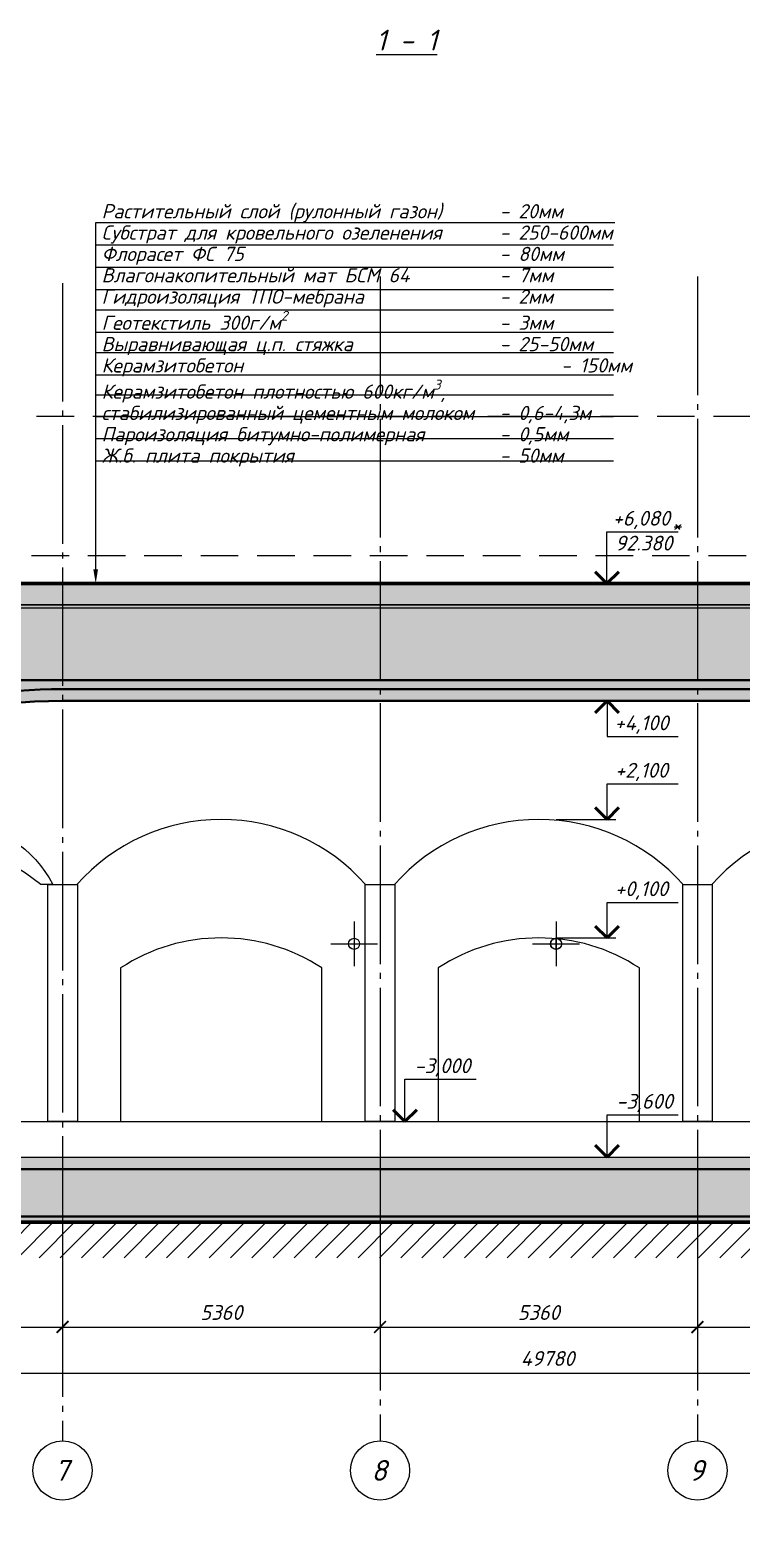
# Model space of a CAD drawing. Header units: millimetres. Extents: x -123149 to 90750, y -868758 to 226421.
# Drawn here: x 32515 to 44530, y 43268 to 68339 of the extents above; entities that cross this region are included whole.
import ezdxf
from ezdxf import colors
from ezdxf.entities.mleader import LeaderData, LeaderLine
from ezdxf.enums import TextEntityAlignment as Align
from ezdxf.math import Vec2, Vec3

# ---------------------------------------------------------------- set-up
doc = ezdxf.new("R2010")
doc.units = ezdxf.units.MM
for name, pattern in [('GOST2.303 5', [24, 20, -1.5, 1, -1.5]), ('HIDDEN', [0.375, 0.25, -0.125]), ('HIDDEN2', [4.7625, 3.175, -1.5875])]:
    doc.linetypes.add(name, pattern=pattern)
doc.layers.get('0').update_dxf_attribs({"lineweight": 5})
doc.layers.get('Defpoints').update_dxf_attribs({"color": 1, "lineweight": 0})
for name, color, linetype, lineweight in [('#Dimensions', 7, 'Continuous', 9), ('#Бетон разрез', 22, 'Continuous', 40), ('#Вид_тонкая', 20, 'Continuous', 15), ('#Земля', 7, 'Continuous', 60), ('#Изоляция', 202, 'Continuous', 18), ('#Инж.защита', 253, 'Continuous', 13), ('#Оси', 7, 'Continuous', 9), ('#Полы', 14, 'Continuous', 18), ('#разм', 7, 'Continuous', 9), ('AR', 164, 'Continuous', 9), ('ИнжЗащита_ СВАЯ', 7, 'Continuous', 35), ('ИнжЗащита_ Штиховка', 136, 'Continuous', 0)]:
    doc.layers.add(name, color=color, linetype=linetype, lineweight=lineweight)
doc.layers.add('#Hatch', color=7, linetype='Continuous', lineweight=5, true_color=0x4d4d4d)
doc.layers.add('k_ Позиции', color=1, linetype='Continuous')
doc.styles.add('ESKDW', font='eskdw.shx', dxfattribs={"oblique": 15})
doc.styles.add('GOST 2.304', font='isocpeui.ttf')
doc.styles.add('STEP PR', font='isocpeui.ttf')
doc.dimstyles.new('SPDS', dxfattribs={"dimscale": 50, "dimtxt": 2.5, "dimasz": 2, "dimexe": 1.25, "dimexo": 0.625, "dimtad": 1, "dimdec": 0, "dimrnd": 0.001, "dimtxsty": 'ESKDW', "dimblk": 'ARCHTICK', "dimcen": 2.5, "dimdle": 2, "dimclrd": 256, "dimclre": 256, "dimclrt": 7, "dimadec": 0, "dimazin": 2, "dimtfac": 0.75, "dimtdec": 0, "dimtmove": 1, "dimatfit": 3, "dimfxl": 1, "dimtolj": 1, "dimarcsym": 1})
doc.dimstyles.new('высотные отметки', dxfattribs={"dimtxt": 500, "dimasz": 100, "dimexe": 100, "dimexo": 0.625, "dimgap": 50, "dimtad": 1, "dimtih": 1, "dimtoh": 1, "dimdec": 3, "dimlfac": 0.001, "dimrnd": 0.005, "dimzin": 9, "dimtxsty": 'STEP PR', "dimblk": 'NONE', "dimcen": 100, "dimdle": 100, "dimse1": 1, "dimse2": 1, "dimsd1": 1, "dimsd2": 1, "dimadec": 0, "dimazin": 0, "dimtfac": 1, "dimtdec": 3, "dimtmove": 0, "dimatfit": 2, "dimldrblk": 'NONE', "dimfxl": 1, "dimarcsym": 0})
pattern_1 = [(45, (3870.2, -10344.7), (-224.5064, 224.5064), []), (45, (4094.72, -10344.7), (-224.5064, 224.5064), [158.75, -79.375])]

# ---------------------------------------------------------------- blocks, each defined once
blk = doc.blocks.new('*D2567')
at = {"layer": 'Defpoints', "color": 0, "lineweight": 0, "ltscale": 3, "transparency": 16777216}
for p in [(4576313, -927600, 0), (4577272, -927600), (4576313, -931200)]:
    blk.add_point(p, dxfattribs=at)
at = {"layer": '#разм', "color": 0, "ltscale": 3, "transparency": 16777216, "insert": (4577806, -926687), "char_height": 250, "attachment_point": 5, "style": 'STEP PR'}
blk.add_mtext('-3,600', dxfattribs=at)
blk = doc.blocks.new('_None')
blk = doc.blocks.new('*D2570')
at = {"layer": 'Defpoints', "color": 0, "lineweight": 0, "ltscale": 3, "transparency": 16777216}
for p in [(4576313, -915800), (4576313, -919900, 0), (4578274, -919900)]:
    blk.add_point(p, dxfattribs=at)
at = {"layer": '#разм', "color": 0, "ltscale": 3, "transparency": 16777216, "insert": (4577755, -920300), "char_height": 250, "attachment_point": 5, "style": 'STEP PR'}
blk.add_mtext('+4,100', dxfattribs=at)
blk = doc.blocks.new('_ArchTick')
at = {"color": 0, "linetype": 'ByBlock', "const_width": 0.15}
blk.add_lwpolyline([(-0.5, -0.5), (0.5, 0.5)], dxfattribs=at)
blk = doc.blocks.new('*D1848')
at = {"layer": '#Dimensions', "lineweight": -2, "transparency": 16777216}
for p, q in [((28120, 48149), (28120, 46320)), ((33070, 48149), (33070, 46320)), ((27920, 46445), (33270, 46445))]:
    blk.add_line(p, q, dxfattribs=at)
at = {"layer": 'Defpoints', "color": 0, "lineweight": 0, "transparency": 16777216}
for p in [(28120, 48212), (33070, 48212), (33070, 46445)]:
    blk.add_point(p, dxfattribs=at)
at = {"layer": '#Dimensions', "lineweight": -2, "transparency": 16777216, "xscale": 200, "yscale": 200, "zscale": 200, "rotation": 180}
blk.add_blockref('_ArchTick', (28120, 46445), dxfattribs=at)
at = {"layer": '#Dimensions', "lineweight": -2, "transparency": 16777216, "xscale": 200, "yscale": 200, "zscale": 200}
blk.add_blockref('_ArchTick', (33070, 46445), dxfattribs=at)
at = {"layer": '#Dimensions', "transparency": 16777216, "insert": (30595, 46690), "char_height": 250, "attachment_point": 5, "style": 'STEP PR'}
blk.add_mtext('\\A1;4950', dxfattribs=at)
blk = doc.blocks.new('*D1849')
at = {"layer": '#Dimensions', "lineweight": -2, "transparency": 16777216}
for p, q in [((33070, 48149), (33070, 46320)), ((38430, 48149), (38430, 46320)), ((32870, 46445), (38630, 46445))]:
    blk.add_line(p, q, dxfattribs=at)
at = {"layer": 'Defpoints', "color": 0, "lineweight": 0, "transparency": 16777216}
for p in [(33070, 48212), (38430, 48212), (38430, 46445)]:
    blk.add_point(p, dxfattribs=at)
at = {"layer": '#Dimensions', "lineweight": -2, "transparency": 16777216, "xscale": 200, "yscale": 200, "zscale": 200, "rotation": 180}
blk.add_blockref('_ArchTick', (33070, 46445), dxfattribs=at)
at = {"layer": '#Dimensions', "lineweight": -2, "transparency": 16777216, "xscale": 200, "yscale": 200, "zscale": 200}
blk.add_blockref('_ArchTick', (38430, 46445), dxfattribs=at)
at = {"layer": '#Dimensions', "transparency": 16777216, "insert": (35750, 46690), "char_height": 250, "attachment_point": 5, "style": 'STEP PR'}
blk.add_mtext('\\A1;5360', dxfattribs=at)
blk = doc.blocks.new('*D1850')
at = {"layer": '#Dimensions', "lineweight": -2, "transparency": 16777216}
for p, q in [((38430, 48149), (38430, 46320)), ((43790, 48149), (43790, 46320)), ((38230, 46445), (43990, 46445))]:
    blk.add_line(p, q, dxfattribs=at)
at = {"layer": 'Defpoints', "color": 0, "lineweight": 0, "transparency": 16777216}
for p in [(38430, 48212), (43790, 48212), (43790, 46445)]:
    blk.add_point(p, dxfattribs=at)
at = {"layer": '#Dimensions', "lineweight": -2, "transparency": 16777216, "xscale": 200, "yscale": 200, "zscale": 200, "rotation": 180}
blk.add_blockref('_ArchTick', (38430, 46445), dxfattribs=at)
at = {"layer": '#Dimensions', "lineweight": -2, "transparency": 16777216, "xscale": 200, "yscale": 200, "zscale": 200}
blk.add_blockref('_ArchTick', (43790, 46445), dxfattribs=at)
at = {"layer": '#Dimensions', "transparency": 16777216, "insert": (41110, 46690), "char_height": 250, "attachment_point": 5, "style": 'STEP PR'}
blk.add_mtext('\\A1;5360', dxfattribs=at)
blk = doc.blocks.new('*D1851')
at = {"layer": '#Dimensions', "lineweight": -2, "transparency": 16777216}
for p, q in [((43790, 48149), (43790, 46320)), ((49150, 48149), (49150, 46320)), ((43590, 46445), (49350, 46445))]:
    blk.add_line(p, q, dxfattribs=at)
at = {"layer": 'Defpoints', "color": 0, "lineweight": 0, "transparency": 16777216}
for p in [(43790, 48212), (49150, 48212), (49150, 46445)]:
    blk.add_point(p, dxfattribs=at)
at = {"layer": '#Dimensions', "lineweight": -2, "transparency": 16777216, "xscale": 200, "yscale": 200, "zscale": 200, "rotation": 180}
blk.add_blockref('_ArchTick', (43790, 46445), dxfattribs=at)
at = {"layer": '#Dimensions', "lineweight": -2, "transparency": 16777216, "xscale": 200, "yscale": 200, "zscale": 200}
blk.add_blockref('_ArchTick', (49150, 46445), dxfattribs=at)
at = {"layer": '#Dimensions', "transparency": 16777216, "insert": (46470, 46690), "char_height": 250, "attachment_point": 5, "style": 'STEP PR'}
blk.add_mtext('\\A1;5360', dxfattribs=at)
blk = doc.blocks.new('*D1856')
at = {"layer": '#Dimensions', "lineweight": -2, "transparency": 16777216}
for p, q in [((16370, 48149), (16370, 45542)), ((66150, 48149), (66150, 45542)), ((16170, 45667), (66350, 45667))]:
    blk.add_line(p, q, dxfattribs=at)
at = {"layer": 'Defpoints', "color": 0, "lineweight": 0, "transparency": 16777216}
for p in [(16370, 48212), (66150, 48212), (66150, 45667)]:
    blk.add_point(p, dxfattribs=at)
at = {"layer": '#Dimensions', "lineweight": -2, "transparency": 16777216, "xscale": 200, "yscale": 200, "zscale": 200, "rotation": 180}
blk.add_blockref('_ArchTick', (16370, 45667), dxfattribs=at)
at = {"layer": '#Dimensions', "lineweight": -2, "transparency": 16777216, "xscale": 200, "yscale": 200, "zscale": 200}
blk.add_blockref('_ArchTick', (66150, 45667), dxfattribs=at)
at = {"layer": '#Dimensions', "transparency": 16777216, "insert": (41260, 45914), "char_height": 250, "attachment_point": 5, "style": 'STEP PR'}
blk.add_mtext('\\A1;49780', dxfattribs=at)
blk = doc.blocks.new('*D2579')
at = {"layer": 'Defpoints', "color": 0, "lineweight": 0, "ltscale": 3, "transparency": 16777216}
for p in [(4576313, -927000, 0), (4577272, -927000), (4576313, -930000)]:
    blk.add_point(p, dxfattribs=at)
at = {"layer": '#разм', "color": 0, "ltscale": 3, "transparency": 16777216, "insert": (4577806, -926087), "char_height": 250, "attachment_point": 5, "style": 'STEP PR'}
blk.add_mtext('-3,000', dxfattribs=at)
blk = doc.blocks.new('*D2574')
at = {"layer": 'Defpoints', "color": 0, "lineweight": 0, "ltscale": 3, "transparency": 16777216}
for p in [(4576313, -921900, 0), (4577249, -921900), (4576313, -924000)]:
    blk.add_point(p, dxfattribs=at)
at = {"layer": '#разм', "color": 0, "ltscale": 3, "transparency": 16777216, "insert": (4577755, -921100), "char_height": 250, "attachment_point": 5, "style": 'STEP PR'}
blk.add_mtext('+2,100', dxfattribs=at)
blk = doc.blocks.new('*D2582')
at = {"layer": 'Defpoints', "color": 0, "lineweight": 0, "ltscale": 3, "transparency": 16777216}
for p in [(4576313, -923900, 0), (4576313, -924000), (4577249, -923900)]:
    blk.add_point(p, dxfattribs=at)
at = {"layer": '#разм', "color": 0, "ltscale": 3, "transparency": 16777216, "insert": (4577755, -923100), "char_height": 250, "attachment_point": 5, "style": 'STEP PR'}
blk.add_mtext('+0,100', dxfattribs=at)
blk = doc.blocks.new('*D2688')
at = {"layer": 'Defpoints', "color": 0, "lineweight": 0, "ltscale": 3, "transparency": 16777216}
for p in [(4576313, -917920, 0), (4577223, -917920), (4576313, -924000)]:
    blk.add_point(p, dxfattribs=at)
at = {"layer": '#разм', "color": 0, "ltscale": 3, "transparency": 16777216, "insert": (4577755, -916847), "char_height": 250, "attachment_point": 5, "style": 'STEP PR'}
blk.add_mtext('+6,080', dxfattribs=at)
blk = doc.blocks.new('*U2565')
at = {"layer": '#разм', "ltscale": 100, "elevation": 0}
for points in [[(4577172.9323, -927600.1311), (4577172.9323, -926886.9296)], [(4577172.9323, -926886.9296), (4578374.8641, -926886.9296)], [(4576313.4569, -927600.1311), (4577322.9323, -927600.1311)]]:
    blk.add_lwpolyline(points, dxfattribs=at)
at = {"layer": '#разм', "lineweight": 50, "ltscale": 100, "elevation": 0}
for points in [[(4577172.9323, -927600.1311), (4576972.9324, -927400.1312)], [(4577172.9323, -927600.1311), (4577372.9322, -927400.1312)]]:
    blk.add_lwpolyline(points, dxfattribs=at)
at = {"layer": 'Defpoints', "color": 253, "lineweight": 15, "ltscale": 3, "elevation": 0}
for points in [[(4576313.4569, -923625.6673), (4576313.4569, -924374.5949)], [(4576313.4569, -923906.6603), (4576313.4569, -924093.8923)]]:
    blk.add_lwpolyline(points, dxfattribs=at)
at = {"layer": 'Defpoints', "color": 253, "ltscale": 3, "elevation": 0}
blk.add_lwpolyline([(4575919.8409, -924000.2763), (4576707.0728, -924000.2763)], dxfattribs=at)
at = {"layer": 'Defpoints', "color": 253, "lineweight": 15, "ltscale": 3}
blk.add_circle((4576313.4569, -924000.2763, 0), 93.616, dxfattribs=at)
at = {"layer": '#разм', "ltscale": 3}
dim = blk.add_linear_dim(base=(4577272.4527, -927600.1311), p1=(4576313.4569, -931200.4215), p2=(4576313.4569, -927600.1311, 0), angle=90, dimstyle='высотные отметки', override={"dimtxt": 250, "dimrnd": 0.005, "dimzin": 1, "dimpost": '-<>'}, dxfattribs=at)
dim.commit()
dim.dimension.update_dxf_attribs({"geometry": '*D2567', "text_midpoint": (4577806.0701, -926886.9296), "dimtype": 160})
blk = doc.blocks.new('*U2569')
at = {"layer": '#разм', "ltscale": 100, "elevation": 0}
for points in [[(4576313.4569, -919900.2763), (4577322.9323, -919900.2763)], [(4577172.9323, -919900.2763), (4577172.9323, -920500.2763)], [(4577172.9323, -920500.2763), (4578374.8641, -920500.2763)]]:
    blk.add_lwpolyline(points, dxfattribs=at)
at = {"layer": '#разм', "color": 0, "lineweight": 50, "ltscale": 100, "elevation": 0}
for points in [[(4577172.9323, -919900.2763), (4576972.9324, -920100.2762)], [(4577172.9323, -919900.2763), (4577372.9322, -920100.2762)]]:
    blk.add_lwpolyline(points, dxfattribs=at)
at = {"layer": 'Defpoints', "color": 253, "ltscale": 3, "elevation": 0}
blk.add_lwpolyline([(4575919.8409, -924000.2763), (4576707.0728, -924000.2763)], dxfattribs=at)
at = {"layer": 'Defpoints', "color": 253, "lineweight": 15, "ltscale": 3, "elevation": 0}
blk.add_lwpolyline([(4576313.4569, -923906.6603), (4576313.4569, -924093.8923)], dxfattribs=at)
at = {"layer": 'Defpoints', "color": 253, "lineweight": 15, "ltscale": 3}
blk.add_circle((4576313.4569, -924000.2763, 0), 93.616, dxfattribs=at)
at = {"layer": '#разм', "ltscale": 3}
dim = blk.add_linear_dim(base=(4578273.7988, -919900.2763), p1=(4576313.4569, -915800.1311), p2=(4576313.4569, -919900.2763, 0), angle=270, dimstyle='высотные отметки', override={"dimtxt": 250, "dimrnd": 0.005, "dimzin": 1, "dimpost": '+<>'}, dxfattribs=at)
dim.commit()
dim.dimension.update_dxf_attribs({"geometry": '*D2570', "text_midpoint": (4577754.8594, -920500.2763), "dimtype": 160})
blk = doc.blocks.new('*U2577')
at = {"layer": '#разм', "ltscale": 100, "elevation": 0}
for points in [[(4577172.9323, -927000.1311), (4577172.9323, -926286.9296)], [(4577172.9323, -926286.9296), (4578374.8641, -926286.9296)], [(4576313.4569, -927000.1311), (4577322.9323, -927000.1311)]]:
    blk.add_lwpolyline(points, dxfattribs=at)
at = {"layer": '#разм', "lineweight": 50, "ltscale": 100, "elevation": 0}
for points in [[(4577172.9323, -927000.1311), (4576972.9324, -926800.1312)], [(4577172.9323, -927000.1311), (4577372.9322, -926800.1312)]]:
    blk.add_lwpolyline(points, dxfattribs=at)
at = {"layer": 'Defpoints', "color": 253, "lineweight": 15, "ltscale": 3, "elevation": 0}
for points in [[(4576313.4569, -923625.6673), (4576313.4569, -924374.5949)], [(4576313.4569, -923906.6603), (4576313.4569, -924093.8923)]]:
    blk.add_lwpolyline(points, dxfattribs=at)
at = {"layer": 'Defpoints', "color": 253, "ltscale": 3, "elevation": 0}
blk.add_lwpolyline([(4575919.8409, -924000.2763), (4576707.0728, -924000.2763)], dxfattribs=at)
at = {"layer": 'Defpoints', "color": 253, "lineweight": 15, "ltscale": 3}
blk.add_circle((4576313.4569, -924000.2763, 0), 93.616, dxfattribs=at)
at = {"layer": '#разм', "ltscale": 3}
dim = blk.add_linear_dim(base=(4577272.4527, -927000.1311), p1=(4576313.4569, -930000.4215), p2=(4576313.4569, -927000.1311, 0), angle=90, dimstyle='высотные отметки', override={"dimtxt": 250, "dimrnd": 0.005, "dimzin": 1, "dimpost": '-<>'}, dxfattribs=at)
dim.commit()
dim.dimension.update_dxf_attribs({"geometry": '*D2579', "text_midpoint": (4577806.0701, -926286.9296), "dimtype": 160})
blk = doc.blocks.new('*U2573')
at = {"layer": '#разм', "ltscale": 100, "elevation": 0}
for points in [[(4577172.9323, -921300.2763), (4578374.8641, -921300.2763)], [(4577172.9323, -921900.2763), (4577172.9323, -921300.2763)], [(4576313.4569, -921900.2763), (4577322.9323, -921900.2763)]]:
    blk.add_lwpolyline(points, dxfattribs=at)
at = {"layer": '#разм', "color": 0, "lineweight": 50, "ltscale": 100, "elevation": 0}
for points in [[(4577172.9323, -921900.2763), (4576972.9324, -921700.2764)], [(4577172.9323, -921900.2763), (4577372.9322, -921700.2764)]]:
    blk.add_lwpolyline(points, dxfattribs=at)
at = {"layer": 'Defpoints', "color": 253, "ltscale": 3, "elevation": 0}
blk.add_lwpolyline([(4575919.8409, -924000.2763), (4576707.0728, -924000.2763)], dxfattribs=at)
at = {"layer": 'Defpoints', "color": 253, "lineweight": 15, "ltscale": 3, "elevation": 0}
blk.add_lwpolyline([(4576313.4569, -923906.6603), (4576313.4569, -924093.8923)], dxfattribs=at)
at = {"layer": 'Defpoints', "color": 253, "lineweight": 15, "ltscale": 3}
blk.add_circle((4576313.4569, -924000.2763, 0), 93.616, dxfattribs=at)
at = {"layer": '#разм', "ltscale": 3}
dim = blk.add_linear_dim(base=(4577248.7988, -921900.2763), p1=(4576313.4569, -924000.4215), p2=(4576313.4569, -921900.2763, 0), angle=90, dimstyle='высотные отметки', override={"dimtxt": 250, "dimrnd": 0.005, "dimzin": 1, "dimpost": '+<>'}, dxfattribs=at)
dim.commit()
dim.dimension.update_dxf_attribs({"geometry": '*D2574', "text_midpoint": (4577754.8594, -921300.2763), "dimtype": 160})
blk = doc.blocks.new('*U2581')
at = {"layer": '#разм', "ltscale": 100, "elevation": 0}
for points in [[(4577172.9323, -923300.2763), (4578374.8641, -923300.2763)], [(4577172.9323, -923900.2763), (4577172.9323, -923300.2763)], [(4576313.4569, -923900.2763), (4577322.9323, -923900.2763)]]:
    blk.add_lwpolyline(points, dxfattribs=at)
at = {"layer": '#разм', "color": 0, "lineweight": 50, "ltscale": 100, "elevation": 0}
for points in [[(4577172.9323, -923900.2763), (4576972.9324, -923700.2764)], [(4577172.9323, -923900.2763), (4577372.9322, -923700.2764)]]:
    blk.add_lwpolyline(points, dxfattribs=at)
at = {"layer": 'Defpoints', "color": 253, "ltscale": 3, "elevation": 0}
blk.add_lwpolyline([(4575919.8409, -924000.2763), (4576707.0728, -924000.2763)], dxfattribs=at)
at = {"layer": 'Defpoints', "color": 253, "lineweight": 15, "ltscale": 3, "elevation": 0}
blk.add_lwpolyline([(4576313.4569, -923906.6603), (4576313.4569, -924093.8923)], dxfattribs=at)
at = {"layer": 'Defpoints', "color": 253, "lineweight": 15, "ltscale": 3}
blk.add_circle((4576313.4569, -924000.2763, 0), 93.616, dxfattribs=at)
at = {"layer": '#разм', "ltscale": 3}
dim = blk.add_linear_dim(base=(4577248.7988, -923900.2763), p1=(4576313.4569, -924000.4215), p2=(4576313.4569, -923900.2763, 0), angle=90, dimstyle='высотные отметки', override={"dimtxt": 250, "dimrnd": 0.005, "dimzin": 1, "dimpost": '+<>'}, dxfattribs=at)
dim.commit()
dim.dimension.update_dxf_attribs({"geometry": '*D2582', "text_midpoint": (4577754.8594, -923300.2763), "dimtype": 160})
blk = doc.blocks.new('*U2687')
at = {"layer": '#разм', "ltscale": 100, "elevation": 0}
for points in [[(4577172.9323, -917047.4506), (4578374.8641, -917047.4506)], [(4577172.9323, -917920.1311), (4577172.9323, -917047.4506)], [(4576313.4569, -917920.1311), (4577322.9323, -917920.1311)]]:
    blk.add_lwpolyline(points, dxfattribs=at)
at = {"layer": '#разм', "color": 0, "lineweight": 50, "ltscale": 100, "elevation": 0}
for points in [[(4577172.9323, -917920.1311), (4576972.9324, -917720.1312)], [(4577172.9323, -917920.1311), (4577372.9322, -917720.1312)]]:
    blk.add_lwpolyline(points, dxfattribs=at)
at = {"layer": 'Defpoints', "color": 253, "ltscale": 3, "elevation": 0}
blk.add_lwpolyline([(4575919.8409, -924000.2763), (4576707.0728, -924000.2763)], dxfattribs=at)
at = {"layer": 'Defpoints', "color": 253, "lineweight": 15, "ltscale": 3, "elevation": 0}
blk.add_lwpolyline([(4576313.4569, -923906.6603), (4576313.4569, -924093.8923)], dxfattribs=at)
at = {"layer": 'Defpoints', "color": 253, "lineweight": 15, "ltscale": 3}
blk.add_circle((4576313.4569, -924000.2763, 0), 93.616, dxfattribs=at)
at = {"layer": '#разм', "ltscale": 3}
dim = blk.add_linear_dim(base=(4577222.8519, -917920.1311), p1=(4576313.4569, -924000.4215), p2=(4576313.4569, -917920.1311, 0), angle=90, dimstyle='высотные отметки', override={"dimtxt": 250, "dimrnd": 0.005, "dimzin": 1, "dimpost": '+<>'}, dxfattribs=at)
dim.commit()
dim.dimension.update_dxf_attribs({"geometry": '*D2688', "text_midpoint": (4577754.8594, -917047.4506), "dimtype": 160})

msp = doc.modelspace()

# ---------------------------------------------------------------- hatches: boundary and pattern name
at = {"layer": '#Hatch'}
h = msp.add_hatch(dxfattribs=at)
h.set_pattern_fill('DOLMIT', color=256, scale=20, angle=70)
h.set_pattern_definition([(70, (0, -10344.71), (-119.34096, 43.43656), []), (115, (0, -10344.7), (-325.5548, -151.8087), [179.6051, -359.2102])])
h.paths.add_polyline_path([(17852.16933, 58661.88374), (26069.89804, 58991.80705), (56150.21272, 58991.80705), (70591.50414, 56311.80705), (67520.21272, 56311.80705), (67520.21272, 56518.67873), (56117.36728, 58634.80705), (26070.21272, 58634.51948), (17852.21628, 58304.59991)])
h = msp.add_hatch(dxfattribs=at)
h.set_pattern_fill('GRAVEL', color=256, scale=18.2, style=0)
h.paths.add_polyline_path([(16170.21272, 54211.80705), (16070.21272, 54211.80705), (16070.21272, 58461.80705), (16888.24962, 58465.53005), (16888.24962, 58289.61679), (17852.21823, 58289.74344), (17853.90366, 58249.62335), (26071.31655, 58579.51949), (56112.30731, 58579.807), (67520.02989, 56462.77232), (67520.21272, 55311.80705), (67310.21272, 55311.80705), (67310.21272, 54219.63732), (67150.21272, 54211.80705), (62750.21272, 54211.80705), (62750.21272, 55311.80705), (56350.21272, 55311.80705), (56350.21272, 57361.80705), (25870.21272, 57361.80705), (25870.21272, 55311.80705), (19470.21272, 55311.80705), (19470.21272, 54211.80705)])
h = msp.add_hatch(dxfattribs=at)
h.set_pattern_fill('ANSI33', color=256, scale=10)
h.set_pattern_definition([(45, (3870.21, -10344.71), (-44.90128, 44.90128), []), (45, (3915.114, -10344.71), (-44.90128, 44.90128), [31.75, -15.875])])
h.paths.add_polyline_path([(17852.21628, 58304.59991), (26070.21272, 58634.80705), (56117.36728, 58634.80705), (67520.21272, 56518.67873), (67520.21272, 56462.73966), (56112.30731, 58579.807), (26070.21272, 58579.807), (17853.90366, 58249.62335)])
h = msp.add_hatch(dxfattribs=at)
h.set_pattern_fill('ANSI33', color=256, scale=50, style=0)
h.set_pattern_definition(pattern_1)
edge = h.paths.add_edge_path()
edge.add_line((19720.21272, 53911.80705), (19720.21272, 55061.80705))
edge.add_line((19720.21272, 55061.80705), (20870.21272, 55061.80705))
edge.add_line((20870.21272, 55061.80705), (20870.21272, 53911.80705))
edge.add_line((20870.21272, 53911.80705), (20870.21272, 53011.80705))
edge.add_line((20870.21272, 53011.80705), (21270.21272, 53011.80705))
edge.add_line((21270.21272, 53011.80705), (21270.21272, 53911.80705))
edge.add_arc((23545.21272, 52109.25023), 2902.55682, 90, 141.6090648, ccw=False)
edge.add_arc((23545.21272, 52109.25023), 2902.55682, 42.350885887, 90, ccw=False)
edge.add_line((25690.29823, 54064.61317), (26458.46897, 54064.61317))
edge.add_arc((33070.21272, 48121.80705), 8890, 90, 138.04997745, ccw=False)
edge.add_line((33070.21272, 57011.80705), (49150.21272, 57011.80705))
edge.add_arc((49150.21272, 48121.80705), 8890, 41.950022551, 90, ccw=False)
edge.add_line((55761.95647, 54064.61317), (56530.12721, 54064.61317))
edge.add_arc((58675.21272, 52109.25023), 2902.55682, 90, 137.649114113, ccw=False)
edge.add_arc((58675.21272, 52109.25023), 2902.55682, 38.390935199, 90, ccw=False)
edge.add_line((60950.21272, 53911.80705), (60950.21272, 53011.80705))
edge.add_line((60950.21272, 53011.80705), (61350.21272, 53011.80705))
edge.add_line((61350.21272, 53011.80705), (61350.21272, 55061.80705))
edge.add_line((61350.21272, 55061.80705), (62500.21272, 55061.80705))
edge.add_line((62500.21272, 55061.80705), (62500.21272, 53911.80705))
edge.add_line((62500.21272, 53911.80705), (65950.21272, 53911.80705))
edge.add_line((65950.21272, 53911.80705), (65950.21272, 49111.80705))
edge.add_line((65950.21272, 49111.80705), (16570.21272, 49111.80705))
edge.add_line((16570.21272, 49111.80705), (16170.21272, 49111.80705))
edge.add_line((16170.21272, 49111.80705), (16170.21272, 48311.80705))
edge.add_line((16170.21272, 48311.80705), (23470.21272, 48311.80705))
edge.add_line((23470.21272, 48311.80705), (58750.21272, 48311.80705))
edge.add_line((58750.21272, 48311.80705), (66550.21272, 48311.80705))
edge.add_line((66550.21272, 48311.80705), (66550.21272, 49111.80705))
edge.add_line((66550.21272, 49111.80705), (66350.21272, 49111.80705))
edge.add_line((66350.21272, 49111.80705), (66350.21272, 53911.80705))
edge.add_line((66350.21272, 53911.80705), (67150.21272, 53911.80705))
edge.add_line((67150.21272, 53911.80705), (67150.21272, 54211.80705))
edge.add_line((67150.21272, 54211.80705), (62750.21272, 54211.80705))
edge.add_line((62750.21272, 54211.80705), (62750.21272, 55311.80705))
edge.add_line((62750.21272, 55311.80705), (54711.86715, 55311.80705))
edge.add_arc((49150.21272, 48121.80705), 9090, 52.277104074, 90)
edge.add_line((49150.21272, 57211.80705), (33070.21272, 57211.80705))
edge.add_arc((33070.21272, 48121.80705), 9090, 90, 127.722895926)
edge.add_line((27508.55829, 55311.80705), (19470.21272, 55311.80705))
edge.add_line((19470.21272, 55311.80705), (19470.21272, 54211.80705))
edge.add_line((19470.21272, 54211.80705), (16170.21272, 54211.80705))
edge.add_line((16170.21272, 54211.80705), (16170.21272, 53911.80705))
edge.add_line((16170.21272, 53911.80705), (19720.21272, 53911.80705))
h = msp.add_hatch(dxfattribs=at)
h.set_pattern_fill('ANSI33', color=256, scale=50, style=0)
h.set_pattern_definition(pattern_1)
h.paths.add_polyline_path([(56350.21272, 57361.80705), (55950.21272, 57361.80705), (25870.21272, 57361.80705), (25870.21272, 57161.80705), (32118.10978, 57161.80705, -0.0262395863), (33070.21272, 57211.80705), (49150.21272, 57211.80705, -0.0262395863), (50102.31566, 57161.80705), (55950.21272, 57161.80705), (55950.21272, 55311.80705), (56350.21272, 55311.80705)])
h.paths.add_polyline_path([(26270.21272, 57161.80705), (25870.21272, 57161.80705), (25870.21272, 55311.80705), (26270.21272, 55311.80705)], flags=17)
h = msp.add_hatch(dxfattribs=at)
h.set_pattern_fill('ANSI31', color=256, scale=80)
h.set_pattern_definition([(45, (-318654.78, 271739.43), (-179.60512, 179.60512), [])])
h.paths.add_polyline_path([(1470.21272, 56811.80705), (1470.21272, 54811.80705), (1810.21272, 54811.80705), (1810.21272, 42811.80705), (2630.21272, 42811.80705), (2630.21272, 48611.80705), (16170.21272, 48611.80705), (16170.21272, 48211.80705), (67610.21272, 48211.80705), (67610.21272, 42811.80705), (68430.21272, 42811.80705), (68430.21272, 55311.80705), (68520.21272, 55311.80705), (68520.21272, 56311.80705), (70520.21272, 56311.80705), (70520.21272, 54711.80705), (69030.21272, 54711.80705), (69030.21272, 42211.80705), (67010.21272, 42211.80705), (67010.21272, 47611.80705), (15570.21272, 47611.80705), (15570.21272, 48111.80705), (3230.21272, 48111.80705), (3230.21272, 42211.80705), (1210.21272, 42211.80705), (1210.21272, 55211.80705), (-279.78728, 55211.80705), (-279.78728, 56811.80705)])
at = {"layer": 'AR'}
h = msp.add_hatch(dxfattribs=at)
h.set_pattern_fill('AR-SAND', color=256, scale=5)
h.set_pattern_definition([(37.5, (3870.21, -10344.7), (-8.00016, 244.7066), [0, -193.04, 0, -215.9, 0, -206.375]), (7.5, (3870.2, -10344.7), (224.7616, 358.4126), [0, -104.14, 0, -173.99, 0, -66.675]), (327.5, (3714, -10344.7), (395.4962, 0.7186), [0, -63.5, 0, -228.6, 0, -298.45]), (317.5, (3714, -10344.7), (381.7782, 111.4647), [0, -31.75, 0, -149.86, 0, -171.45])])
h.paths.add_polyline_path([(26320.21272, 49311.80705), (55900.21272, 49311.80705), (55900.21272, 49111.80705), (26320.21272, 49111.80705)])
at = {"layer": 'ИнжЗащита_ Штиховка'}
h = msp.add_hatch(dxfattribs=at)
h.set_pattern_fill('AR-SAND', color=256, scale=2)
h.set_pattern_definition([(37.5, (-318654.785, 271739.43), (-3.200063, 97.882647), [0, -77.216, 0, -86.36, 0, -82.55]), (7.5, (-318654.78, 271739.43), (89.904657, 143.36502), [0, -41.656, 0, -69.596, 0, -26.67]), (327.5, (-318717.27, 271739.43), (158.198474, 0.287437), [0, -25.4, 0, -91.44, 0, -119.38]), (317.5, (-318717.27, 271739.43), (152.71129, 44.585865), [0, -12.7, 0, -59.944, 0, -68.58])])
h.paths.add_polyline_path([(67610.21272, 48211.80705), (16170.21272, 48211.80705), (16170.21272, 48311.80705), (67610.21272, 48311.80705)])

# ---------------------------------------------------------------- linework, layer by layer
at = {"layer": '#Dimensions', "lineweight": 13}
for points in [[(33629.11513, 65083.41788), (33629.11513, 65083.41788), (42374.81056, 65083.41788)], [(33629.11513, 64706.95988), (33629.11513, 64706.95988), (42374.81056, 64706.95988)], [(33629.11513, 64330.50188), (33629.11513, 64330.50188), (42374.81056, 64330.50188)], [(33629.13288, 63954.04388), (33629.13288, 63954.04388), (42374.82831, 63954.04388)], [(33629.11513, 63612.07996), (33629.11513, 63612.07996), (42374.81056, 63612.07996)], [(33629.14982, 63235.62197), (33629.14982, 63235.62197), (42374.84525, 63235.62197)], [(33629.11513, 62893.37009), (33629.11513, 62893.37009), (42374.81056, 62893.37009)], [(33629.11513, 62516.91209), (33629.11513, 62516.91209), (42374.81056, 62516.91209)], [(33629.17564, 62176.06714), (33629.17564, 62176.06714), (42374.87107, 62176.06714)], [(33629.17564, 61811.80705), (33629.17564, 61811.80705), (42374.87107, 61811.80705)], [(33629.17564, 61437.27923), (33629.17564, 61437.27923), (42374.87107, 61437.27923)], [(33629.18195, 61062.75141), (33629.18195, 61062.75141), (42374.87738, 61062.75141)]]:
    msp.add_lwpolyline(points, dxfattribs=at)
at = {"layer": '#Бетон разрез'}
for points in [[(19470.21272, 55311.80705), (27508.55829, 55311.80705, -0.1660999064), (33070.21272, 57211.80705), (49150.21272, 57211.80705, -0.1660999064), (54711.86715, 55311.80705), (62750.21272, 55311.80705), (62750.21272, 54211.80705), (67150.21272, 54211.80705), (67150.21272, 53911.80705), (66350.21272, 53911.80705), (66350.21272, 49111.80705), (66550.21272, 49111.80705), (66550.21272, 48311.80705), (58750.21272, 48311.80705), (23470.21272, 48311.80705), (16170.21272, 48311.80705), (16170.21272, 49111.80705)], [(60950.21272, 53911.80705, 0.229072202), (58675.21272, 55011.80705, 0.2109568802), (56530.12721, 54064.61317), (55761.95647, 54064.61317, 0.2127844924), (49150.21272, 57011.80705), (33070.21272, 57011.80705, 0.2127844924), (26458.46897, 54064.61317), (25690.29823, 54064.61317, 0.2109568802), (23545.21272, 55011.80705, 0.229072202), (21270.21272, 53911.80705), (21270.21272, 53011.80705)]]:
    msp.add_lwpolyline(points, format="xyb", dxfattribs=at)
for points in [[(32118.10978, 57161.80705), (26270.21272, 57161.80705), (26270.21272, 55311.80705), (25870.21272, 55311.80705), (25870.21272, 57361.80705), (56350.21272, 57361.80705), (56350.21272, 55311.80705), (55950.21272, 55311.80705), (55950.21272, 57161.80705), (50102.31566, 57161.80705)], [(16170.21272, 49111.80705), (16570.21272, 49111.80705), (65950.21272, 49111.80705), (65950.21272, 53911.80705), (62500.21272, 53911.80705)]]:
    msp.add_lwpolyline(points, dxfattribs=at)
at = {"layer": '#Вид_тонкая', "linetype": 'HIDDEN2', "ltscale": 200}
msp.add_lwpolyline([(63660.21272, 58561.80705), (63660.21272, 59461.80705), (20870.21272, 59461.80705), (20870.21272, 58561.80705)], dxfattribs=at)
at = {"layer": '#Вид_тонкая'}
for points in [[(17851.69741, 58304.57908), (26070.21272, 58634.51948), (56117.36728, 58634.80705), (67520.21272, 56518.67873)], [(17853.90366, 58249.62335), (26071.31655, 58579.51949), (56112.30731, 58579.807), (67520.21272, 56462.73966)], [(26320.21272, 49911.80705), (55900.21272, 49911.80705)]]:
    msp.add_lwpolyline(points, dxfattribs=at)
for points in [[(28370.21272, 53911.80705), (28416.51133, 53911.80705, -0.2032037272), (31274.83025, 54993.67904, -0.2571830917), (32906.98982, 53911.80705), (32703.41974, 53911.80705, 0.126634987), (30360.49379, 54921.95855)], [(37450.21272, 49911.80705), (37450.21272, 52504.39885, 0.2984754109), (34050.21272, 52504.39885), (34050.21272, 49911.80705)], [(42810.21272, 49911.80705), (42810.21272, 52504.39885, 0.2984754109), (39410.21272, 52504.39885), (39410.21272, 49911.80705)]]:
    msp.add_lwpolyline(points, format="xyb", dxfattribs=at)
for points in [[(32820.21272, 53911.80705), (33320.21272, 53911.80705), (33320.21272, 49911.80705), (32820.21272, 49911.80705)], [(38180.21272, 53911.80705), (38680.21272, 53911.80705), (38680.21272, 49911.80705), (38180.21272, 49911.80705)], [(43540.21272, 53911.80705), (44040.21272, 53911.80705), (44040.21272, 49911.80705), (43540.21272, 49911.80705)]]:
    msp.add_lwpolyline(points, close=True, dxfattribs=at)
for centre, start, end in [((35750.21272, 51761.80705), 41.417310424, 138.582689576), ((41110.21272, 51761.80705), 41.417310424, 138.582689576), ((46470.21272, 51761.80705), 41.417310414, 138.582689586)]:
    msp.add_arc(centre, 3250, start, end, dxfattribs=at)
at = {"layer": '#Земля'}
for points in [[(17850.21272, 58661.80705), (26070.21272, 58991.80705), (56150.21272, 58991.80705), (70591.50414, 56311.80705)], [(-279.78728, 56811.80705), (1470.21272, 56811.80705), (1470.21272, 54811.80705), (1810.21272, 54811.80705), (1810.21272, 42811.80705), (2630.21272, 42811.80705), (2630.21272, 48611.80705), (16170.21272, 48611.80705), (16170.21272, 48211.80705), (67610.21272, 48211.80705), (67610.21272, 42811.80705), (68430.21272, 42811.80705), (68430.21272, 55311.80705), (68520.21272, 55311.80705), (68520.21272, 56311.80705), (70591.50414, 56311.80705)]]:
    msp.add_lwpolyline(points, dxfattribs=at)
at = {"layer": '#Изоляция', "linetype": 'HIDDEN', "ltscale": 1000, "const_width": 30}
msp.add_lwpolyline([(17851.69741, 58304.57908), (26070.21272, 58633.24683), (56150.21272, 58633.24683), (67512.47548, 56520.1146), (67520.21272, 55311.80705)], dxfattribs=at)
at = {"layer": '#Инж.защита', "linetype": 'HIDDEN2', "ltscale": 200}
msp.add_lwpolyline([(54220.21272, 59461.80705), (54220.21272, 61811.80705), (24720.21272, 61811.80705), (24720.21272, 59461.80705)], dxfattribs=at)
at = {"layer": '#Оси', "linetype": 'GOST2.303 5', "ltscale": 100}
for points in [[(33070.21272, 64064.22054), (33070.21272, 44525.21572), (33070.21272, 44525.21572)], [(38430.21272, 64171.37907), (38430.21272, 44525.21572), (38430.21272, 44525.21572)], [(43790.21272, 64171.37907), (43790.21272, 44525.21572), (43790.21272, 44525.21572)]]:
    msp.add_lwpolyline(points, dxfattribs=at)
at = {"layer": '#Оси', "linetype": 'Continuous', "ltscale": 100}
for centre in [(33070.21272, 44025.21572), (38430.21272, 44025.21572), (43790.21272, 44025.21572)]:
    msp.add_circle(centre, 500, dxfattribs=at)
at = {"layer": '#Полы'}
msp.add_lwpolyline([(26320.21272, 49311.80705), (55900.21272, 49311.80705), (55900.21272, 49111.80705), (26320.21272, 49111.80705)], close=True, dxfattribs=at)
at = {"color": 3}
msp.add_lwpolyline([(33070.21272, 57361.80705), (36750.53794, 57361.80705)], dxfattribs=at)
at = {"layer": 'ИнжЗащита_ СВАЯ'}
msp.add_lwpolyline([(-279.78728, 56811.80705), (1470.21272, 56811.80705), (1470.21272, 54811.80705), (1810.21272, 54811.80705), (1810.21272, 42811.80705), (2630.21272, 42811.80705), (2630.21272, 48611.80705), (16170.21272, 48611.80705), (16170.21272, 48211.80705), (67610.21272, 48211.80705), (67610.21272, 42811.80705), (68430.21272, 42811.80705), (68430.21272, 55311.80705), (68520.21272, 55311.80705), (68520.21272, 56311.80705), (70520.21272, 56311.80705)], dxfattribs=at)
at = {"layer": 'ИнжЗащита_ Штиховка'}
msp.add_lwpolyline([(67610.21272, 48211.80705), (16170.21272, 48211.80705), (16170.21272, 48311.80705), (67610.21272, 48311.80705)], close=True, dxfattribs=at)

# ---------------------------------------------------------------- block references
at = {"layer": '#разм', "lineweight": 15}
for name, p in [('*U2569', (-4534908.93468, 976912.08335, 0)), ('*U2687', (-4534912.50479, 976911.93814, 0)), ('*U2573', (-4534908.93468, 976912.08335, 0)), ('*U2581', (-4534908.93468, 976912.08335, 0)), ('*U2577', (-4538321.18978, 976912.08335, 0)), ('*U2565', (-4534908.93468, 976912.08335, 0))]:
    msp.add_blockref(name, p, dxfattribs=at)

# ---------------------------------------------------------------- texts
at = {"layer": '#Dimensions', "insert": (43433.0581, 59972.62902), "char_height": 250, "attachment_point": 5, "style": 'STEP PR'}
msp.add_mtext('\\A1;*', dxfattribs=at)
at = {"layer": '#Dimensions', "insert": (42883.87801, 59674.40267), "char_height": 250, "width": 973.8149849, "attachment_point": 5, "style": 'STEP PR'}
msp.add_mtext('\\A1;92.380', dxfattribs=at)
at = {"layer": '#Оси', "linetype": 'Continuous', "ltscale": 100, "style": 'GOST 2.304'}
for s, p in [('7', (33056.15969, 44025.21572)), ('8', (38416.15969, 44025.21572)), ('9', (43776.15969, 44025.21572))]:
    msp.add_text(s, height=350, dxfattribs=at).set_placement(p, align=Align.MIDDLE_CENTER)
at = {"layer": 'k_ Позиции', "linetype": 'ByBlock', "insert": (38879.59917, 68163.79335), "char_height": 300, "width": 6057.1476954, "attachment_point": 5, "style": 'STEP PR'}
msp.add_mtext('{\\fISOCPEUR|b1|i1|c204|p34;\\H1.1667x;\\L1 - 1}', dxfattribs=at)

# ---------------------------------------------------------------- dimensions: what is measured, and where the dimension line sits
at = {"layer": '#Dimensions'}
for base, p1, p2, picture, middle in [((66150.21272, 45666.96338), (16370.21272, 48211.80705), (66150.21272, 48211.80705), '*D1856', (41260.21272, 45913.57323)), ((33070.21272, 46445.32327), (28120.21272, 48211.80705), (33070.21272, 48211.80705), '*D1848', (30595.21272, 46690.32327)), ((38430.21272, 46445.32327), (33070.21272, 48211.80705), (38430.21272, 48211.80705), '*D1849', (35750.21272, 46690.32327)), ((43790.21272, 46445.32327), (38430.21272, 48211.80705), (43790.21272, 48211.80705), '*D1850', (41110.21272, 46690.32327)), ((49150.21272, 46445.32327), (43790.21272, 48211.80705), (49150.21272, 48211.80705), '*D1851', (46470.21272, 46690.32327))]:
    dim = msp.add_linear_dim(base=base, p1=p1, p2=p2, dimstyle='SPDS', override={"dimscale": 100, "dimgap": 1.2, "dimrnd": 5, "dimtxsty": 'STEP PR', "dimblk1": 'ArchTick', "dimblk2": 'ArchTick', "dimsah": 1, "dimclrt": 256}, dxfattribs=at)
    dim.commit()
    dim.dimension.update_dxf_attribs({"geometry": picture, "text_midpoint": middle})

# ---------------------------------------------------------------- leaders
at = {"layer": '#Dimensions', "lineweight": 13}
ml = msp.add_multileader_mtext('Standard', dxfattribs=at)
ml.set_content('\\A1;\\pxsm0.9,t28;Растительный слой (рулонный газон)  ^I- 20мм\\PСубстрат для кровельного озеленения  ^I- 250-600мм\\PФлорасет ФС 75  ^I- 80мм\\PВлагонакопительный мат БСМ 64  ^I- 7мм\\PГидроизоляция ТПО-мебрана  ^I- 2мм\\PГеотекстиль 300г/м{\\H0.7x;\\S2^ ;} ^I- 3мм\\PВыравнивающая ц.п. стяжка^I- 25-50мм\\P\\ptr33;Керамзитобетон {\\H1x; } ^I- 150мм\\P\\pt28;Керамзитобетон плотностью 600кг/м{\\H0.7x;\\S3^ ;},\\Pстабилизированный цементным молоком^I- 0,6-4,3м\\PПароизоляция битумно-полимерная^I- 0,5мм\\PЖ.б. плита покрытия^I- 50мм^I', color=256, style='STEP PR')
ml.set_leader_properties(color=256, linetype='ByLayer', lineweight=-1)
ml.build(insert=Vec2(0, 0))
ml.multileader.update_dxf_attribs({"text_left_attachment_type": 6, "text_right_attachment_type": 6, "dogleg_length": 0, "arrow_head_size": 240})
ctx = ml.context
ctx.base_point, ctx.char_height, ctx.arrow_head_size, ctx.landing_gap_size, ctx.plane_origin = Vec3(33629.11513, 65083.41788), 240, 240, 100, Vec3(32401.04207, 59804.09232)
ctx.left_attachment, ctx.right_attachment = 6, 6
notes = []
notes.append((ctx, [(1, (1, 1, 0), (33629.11513, 65083.41788), (1, 0), 0, [(1, [(33629.24519, 58991.80705)], 0, [])])]))
ctx.mtext.insert, ctx.mtext.width, ctx.mtext.defined_height, ctx.mtext.flow_direction = Vec3(33729.11513, 65395.41788), 8754.1571648, 931.20054, 5
for ctx, leaders in notes:
    for number, flags, end, landing, length, lines in leaders:
        leader = LeaderData()
        leader.index, (leader.has_last_leader_line, leader.has_dogleg_vector, leader.attachment_direction) = number, flags
        leader.last_leader_point, leader.dogleg_vector, leader.dogleg_length = Vec3(end), Vec3(landing), length
        for number, points, colour, breaks in lines:
            line = LeaderLine()
            line.index, line.vertices, line.color, line.breaks = number, Vec3.list(points), colors.encode_raw_color(colour), breaks
            leader.lines.append(line)
        ctx.leaders.append(leader)

doc.saveas('drawing.dxf')
